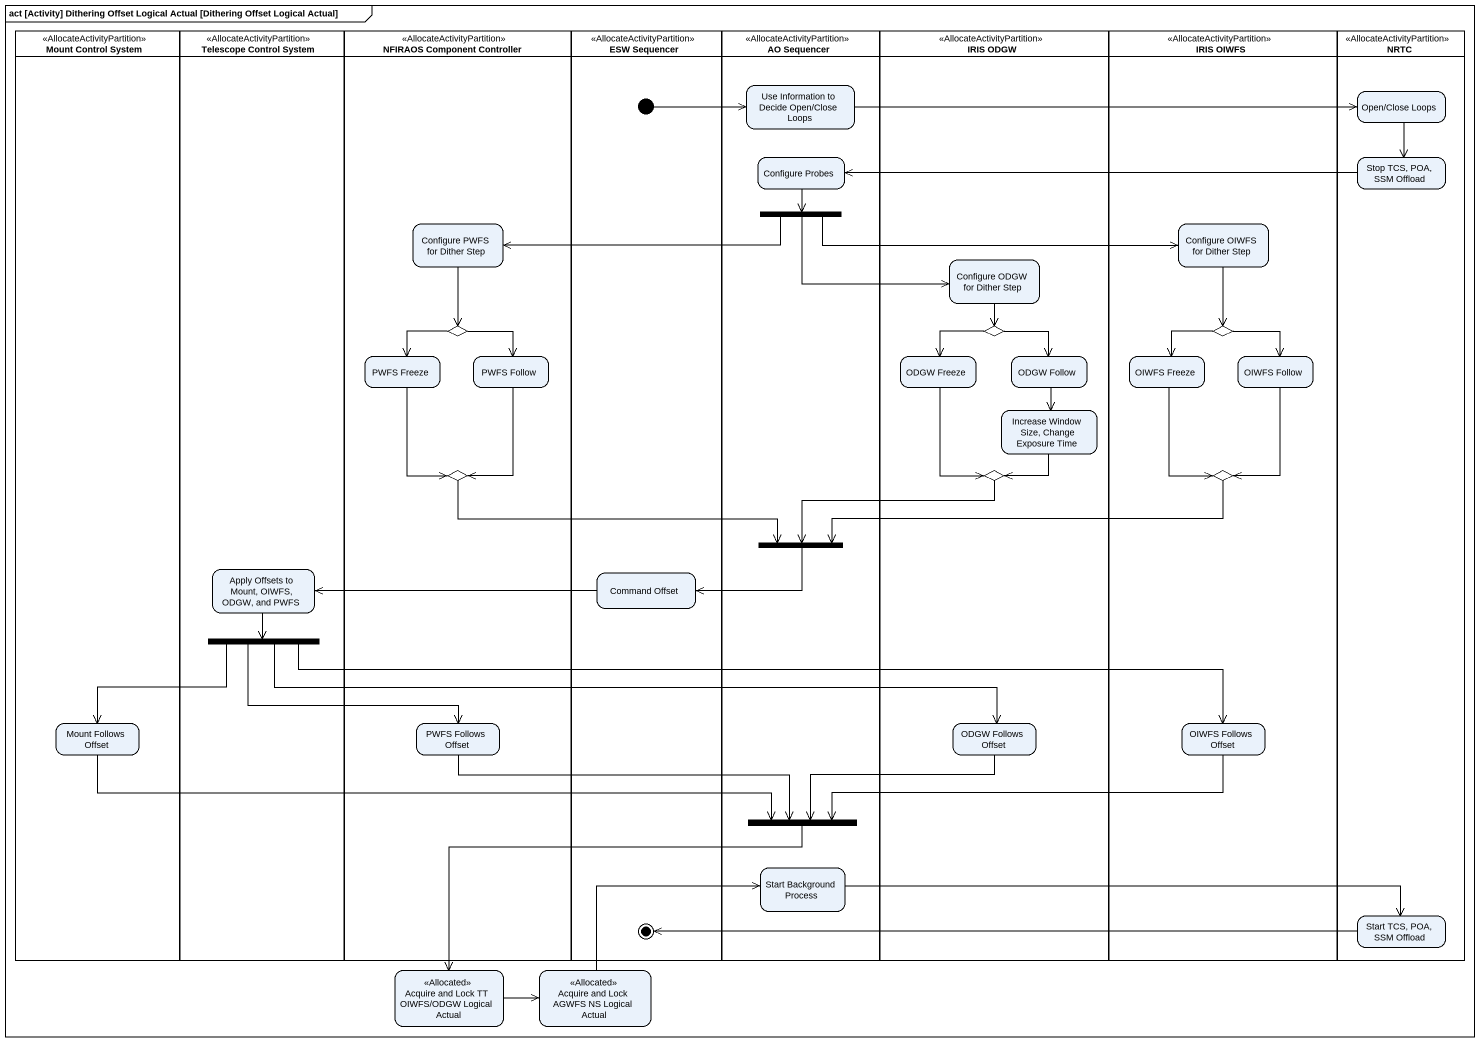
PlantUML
@startuml
mainframe act [Activity] Dithering Offset Logical Actual [Dithering Offset Logical Actual]
hide empty description
state "Mount Control System" as Mount_Control_System <<AllocateActivityPartition>> {
  state "Mount Follows Offset" as Mount_Follows_Offset
}
state "Telescope Control System" as Telescope_Control_System <<AllocateActivityPartition>> {
  state "Apply Offsets to Mount, OIWFS, ODGW, and PWFS" as Apply_Offsets_to_Mount
  state fork3 <<fork>>
}
state "NFIRAOS Component Controller" as NFIRAOS_Component_Controller <<AllocateActivityPartition>> {
  state "Configure PWFS for Dither Step" as Configure_PWFS_for_Dither
  state "PWFS Freeze" as PWFS_Freeze
  state choice1 <<choice>>
  state "PWFS Follow" as PWFS_Follow
  state choice4 <<choice>>
  state "PWFS Follows Offset" as PWFS_Follows_Offset
}
state "ESW Sequencer" as ESW_Sequencer <<AllocateActivityPartition>> {
  state initial1 <<start>>
  state "Command Offset" as Command_Offset
  state final1 <<end>>
}
state "AO Sequencer" as AO_Sequencer <<AllocateActivityPartition>> {
  state "Use Information to Decide Open/Close Loops" as Use_Information_to_Decide
  state "Configure Probes" as Configure_Probes
  state fork1 <<fork>>
  state fork2 <<join>>
  state fork4 <<join>>
  state "Start Background Process" as Start_Background_Process
}
state "IRIS ODGW" as IRIS_ODGW <<AllocateActivityPartition>> {
  state "Configure ODGW for Dither Step" as Configure_ODGW_for_Dither
  state "ODGW Freeze" as ODGW_Freeze
  state choice2 <<choice>>
  state "ODGW Follow" as ODGW_Follow
  state "Increase Window Size, Change Exposure Time" as Increase_Window_Size_Change
  state choice5 <<choice>>
  state "ODGW Follows Offset" as ODGW_Follows_Offset
}
state "IRIS OIWFS" as IRIS_OIWFS <<AllocateActivityPartition>> {
  state "Configure OIWFS for Dither Step" as Configure_OIWFS_for_Dither
  state "OIWFS Freeze" as OIWFS_Freeze
  state choice3 <<choice>>
  state "OIWFS Follow" as OIWFS_Follow
  state choice6 <<choice>>
  state "OIWFS Follows Offset" as OIWFS_Follows_Offset
}
state NRTC <<AllocateActivityPartition>> {
  state "Open/Close Loops" as Open_Close_Loops
  state "Stop TCS, POA, SSM Offload" as Stop_TCS_POA_SSM_Offload
  state "Start TCS, POA, SSM Offload" as Start_TCS_POA_SSM_Offload
}
state "Acquire and Lock TT OIWFS/ODGW Logical Actual" as Acquire_and_Lock_TT_OIWFS <<Allocated>>
state "Acquire and Lock AGWFS NS Logical Actual" as Acquire_and_Lock_AGWFS_NS <<Allocated>>
Use_Information_to_Decide -right-> Open_Close_Loops
initial1 -right-> Use_Information_to_Decide
Open_Close_Loops --> Stop_TCS_POA_SSM_Offload
Configure_Probes --> fork1
Stop_TCS_POA_SSM_Offload -left-> Configure_Probes
Configure_PWFS_for_Dither --> choice1
fork1 -left-> Configure_PWFS_for_Dither
fork1 -right-> Configure_OIWFS_for_Dither
fork1 -right-> Configure_ODGW_for_Dither
Configure_OIWFS_for_Dither --> choice3
Configure_ODGW_for_Dither --> choice2
PWFS_Freeze --> choice4
choice1 --> PWFS_Freeze
choice1 --> PWFS_Follow
PWFS_Follow --> choice4
ODGW_Freeze --> choice5
choice2 --> ODGW_Freeze
choice2 --> ODGW_Follow
ODGW_Follow --> Increase_Window_Size_Change
OIWFS_Freeze --> choice6
choice3 --> OIWFS_Freeze
choice3 --> OIWFS_Follow
OIWFS_Follow --> choice6
Increase_Window_Size_Change --> choice5
choice4 -right-> fork2
choice5 -left-> fork2
choice6 -left-> fork2
fork2 -left-> Command_Offset
Apply_Offsets_to_Mount --> fork3
Command_Offset -left-> Apply_Offsets_to_Mount
fork3 -left-> Mount_Follows_Offset
fork3 -right-> PWFS_Follows_Offset
fork3 -right-> ODGW_Follows_Offset
fork3 -right-> OIWFS_Follows_Offset
Mount_Follows_Offset -right-> fork4
PWFS_Follows_Offset -right-> fork4
ODGW_Follows_Offset -left-> fork4
OIWFS_Follows_Offset -left-> fork4
fork4 -left-> Acquire_and_Lock_TT_OIWFS
Start_Background_Process -right-> Start_TCS_POA_SSM_Offload
Start_TCS_POA_SSM_Offload -left-> final1
Acquire_and_Lock_TT_OIWFS -right-> Acquire_and_Lock_AGWFS_NS
Acquire_and_Lock_AGWFS_NS -right-> Start_Background_Process
@enduml
